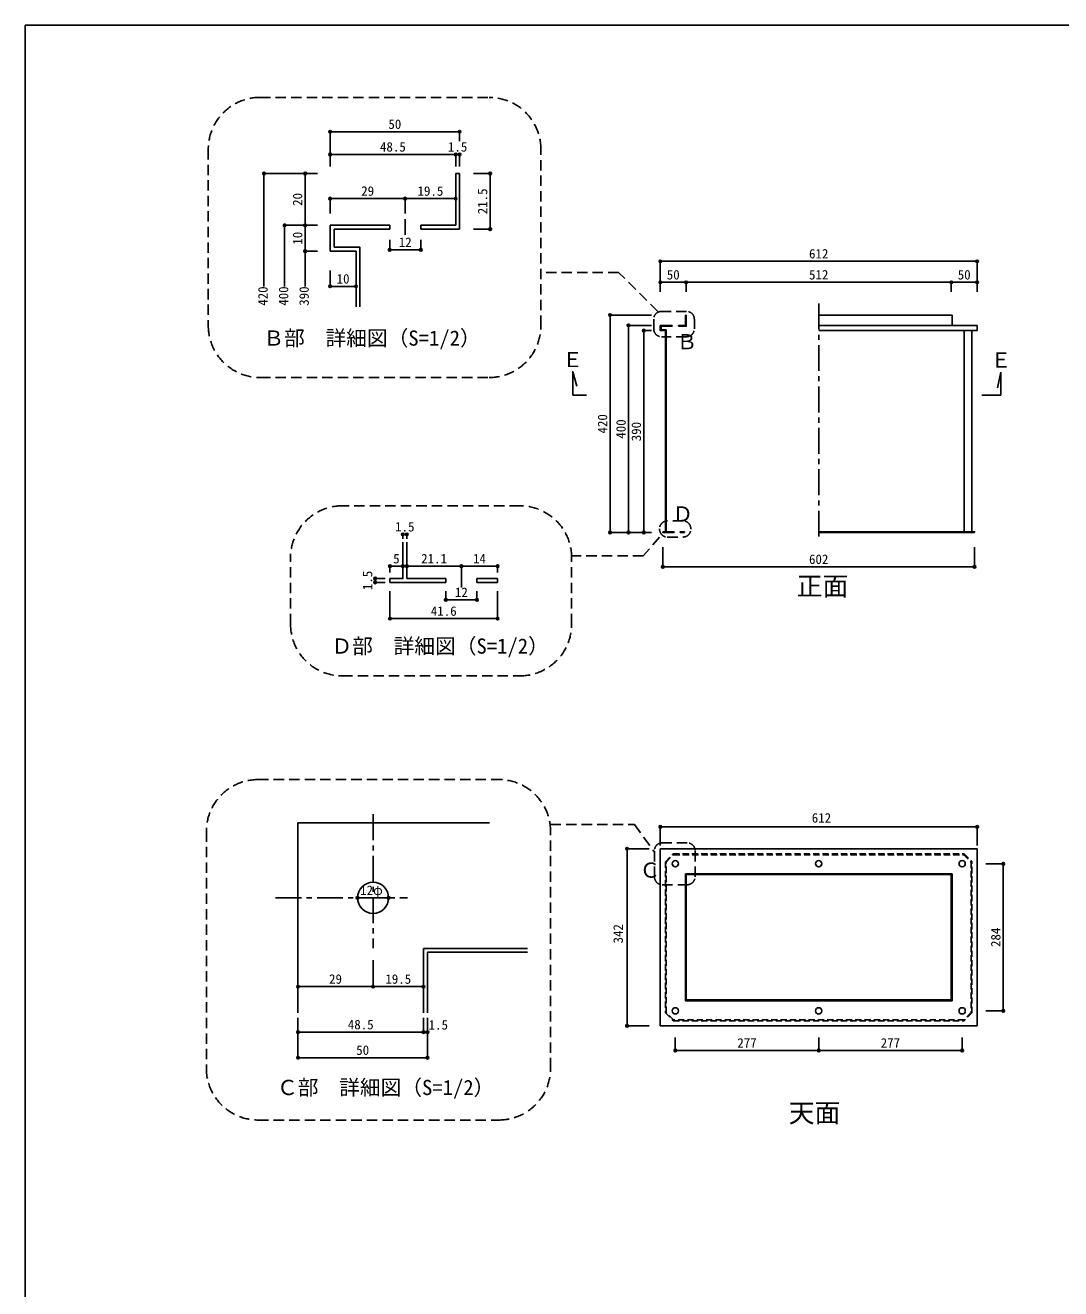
# Model space of a CAD drawing. Units: millimetres at full size, sheet at 1:10, with parts at other scales. Extents: x -10475 to 9199, y -10092 to 10143.
# Drawn here: x -10475 to -8475, y 2864 to 5304 of the extents above; entities that cross this region are included whole.
import ezdxf
from ezdxf.enums import TextEntityAlignment as Align

# ---------------------------------------------------------------- set-up
doc = ezdxf.new("R2010")
doc.units = ezdxf.units.MM
doc.header["$LTSCALE"] = 10
doc.header["$PDMODE"] = 32
doc.header["$PDSIZE"] = 5
for name, pattern in [('CHAIN1', [8, 5, -1, 1, -1]), ('DASHED1', [1.8, 1.2, -0.6]), ('DASHED2', [3, 2, -1])]:
    doc.linetypes.add(name, pattern=pattern)
for name, color, linetype in [('0-1_SUS', 7, 'Continuous'), ('0-9_SUS寸法', 3, 'Continuous'), ('0-F_図面枠', 7, 'Continuous'), ('3-8', 4, 'Continuous'), ('E-9_SUS寸法', 3, 'Continuous')]:
    doc.layers.add(name, color=color, linetype=linetype)
doc.styles.add('ＭＳ ゴシック', font='')
doc.styles.get('ＭＳ ゴシック').set_extended_font_data('MS Gothic')

msp = doc.modelspace()

# ---------------------------------------------------------------- linework, layer by layer
at = {"layer": '0-1_SUS'}
for p, q in [((-9200.04, 4744.54), (-9198.54, 4744.54)), ((-8942.54, 4744.54), (-8685.04, 4744.54)), ((-8685.04, 4744.54), (-8685.04, 4724.54)), ((-9248.54, 4724.54), (-9225.54, 4724.54)), ((-9247.04, 4723.04), (-9225.54, 4723.04)), ((-9238.54, 4714.54), (-9238.54, 4326.04)), ((-9237.04, 4716.04), (-9237.04, 4326.04)), ((-9225.54, 4724.54), (-9225.54, 4723.04)), ((-9213.54, 4723.04), (-9213.54, 4724.54)), ((-8942.54, 4724.54), (-8659.54, 4724.54)), ((-8942.54, 4714.54), (-8646.54, 4714.54)), ((-8671.54, 4724.54), (-8685.14, 4724.54)), ((-8661.54, 4714.54), (-8661.54, 4326.04)), ((-8636.54, 4724.54), (-8659.54, 4724.54)), ((-8636.54, 4714.54), (-8646.54, 4714.54)), ((-8646.54, 4714.54), (-8646.54, 4326.04)), ((-8636.54, 4724.54), (-8636.54, 4714.54)), ((-8590.76, 4634.39), (-8596.94, 4604.29)), ((-8590.76, 4589.63), (-8590.76, 4634.39)), ((-9417.77, 4589.63), (-9390.76, 4589.63)), ((-8627.81, 4589.63), (-8590.76, 4589.63)), ((-9243.54, 4326.04), (-9238.54, 4326.04)), ((-9237.04, 4326.04), (-9221.94, 4326.04)), ((-9221.94, 4324.54), (-9221.94, 4326.04)), ((-9209.94, 4324.54), (-9201.94, 4324.54)), ((-9201.94, 4324.54), (-9201.94, 4326.04)), ((-8942.54, 4324.54), (-8641.54, 4324.54)), ((-9248.54, 3372.01), (-9248.54, 3714.01)), ((-9248.54, 3714.01), (-9185.65, 3714.01)), ((-9186.3, 3665.51), (-9200.04, 3665.51)), ((-9198.54, 3664.01), (-9198.54, 3422.01)), ((-9186.3, 3664.01), (-9198.54, 3664.01)), ((-8685.04, 3665.51), (-9186.3, 3665.51)), ((-9182.07, 3372.01), (-9248.54, 3372.01)), ((-8636.54, 3372.01), (-9182.07, 3372.01))]:
    msp.add_line(p, q, dxfattribs=at)
for points in [[(-9213.54, 4724.54), (-9200.04, 4724.54), (-9200.04, 4744.54)], [(-9213.54, 4723.04), (-9198.54, 4723.04), (-9198.54, 4744.54)], [(-9248.54, 4724.54), (-9248.54, 4714.54), (-9238.54, 4714.54)], [(-9247.04, 4723.04), (-9247.04, 4716.04), (-9237.04, 4716.04)], [(-9417.77, 4589.63), (-9417.77, 4635.16), (-9410.05, 4607.38)], [(-9243.54, 4326.04), (-9243.54, 4324.54), (-9221.94, 4324.54)], [(-9209.94, 4324.54), (-9209.94, 4326.04), (-9201.94, 4326.04)], [(-8942.54, 4326.04), (-8641.54, 4326.04), (-8641.54, 4324.54)], [(-9185.65, 3714.01), (-8636.54, 3714.01), (-8636.54, 3372.01)], [(-9200.04, 3665.51), (-9200.04, 3420.51), (-9182.39, 3420.51), (-8685.04, 3420.51), (-8685.04, 3665.51)], [(-9198.54, 3422.01), (-9182.39, 3422.01), (-8686.54, 3422.01), (-8686.54, 3664.01), (-9186.3, 3664.01)]]:
    msp.add_lwpolyline(points, dxfattribs=at)
for centre in [(-9219.54, 3685.01), (-8942.54, 3685.01), (-8665.54, 3685.01), (-9219.54, 3401.01), (-8942.54, 3401.01), (-8665.54, 3401.01)]:
    msp.add_circle(centre, 6, dxfattribs=at)
at = {"layer": '0-9_SUS寸法'}
for p, q in [((-9248.54, 4848.27), (-9248.54, 4801.24)), ((-8636.54, 4848.27), (-8636.54, 4801.24)), ((-9248.54, 4807.76), (-9248.54, 4789.6)), ((-9198.54, 4807.76), (-9198.54, 4789.6)), ((-9198.54, 4807.76), (-9198.54, 4789.6)), ((-8686.54, 4807.76), (-8686.54, 4789.6)), ((-8686.54, 4807.76), (-8686.54, 4789.6)), ((-8636.54, 4807.76), (-8636.54, 4789.6)), ((-9345.54, 4744.54), (-9265.73, 4744.54)), ((-9309.87, 4724.54), (-9265.73, 4724.54)), ((-9280.31, 4714.54), (-9265.23, 4714.54)), ((-9280.31, 4714.54), (-9265.73, 4714.54)), ((-9345.54, 4324.54), (-9265.73, 4324.54)), ((-9309.87, 4324.54), (-9265.23, 4324.54)), ((-9280.31, 4324.54), (-9265.23, 4324.54)), ((-9243.54, 4258.37), (-9243.54, 4296.48)), ((-8641.54, 4258.37), (-8641.54, 4296.48)), ((-9248.54, 3756.28), (-9248.54, 3719.98)), ((-8636.54, 3756.28), (-8636.54, 3719.98)), ((-9312.75, 3714.01), (-9269.78, 3714.01)), ((-8586.05, 3685.01), (-8619.66, 3685.01)), ((-8586.05, 3401.01), (-8619.66, 3401.01)), ((-9312.75, 3372.01), (-9269.78, 3372.01)), ((-9219.54, 3324.44), (-9219.54, 3349.34)), ((-8942.54, 3324.44), (-8942.54, 3349.34)), ((-8665.54, 3324.44), (-8665.54, 3349.34))]:
    msp.add_line(p, q, dxfattribs=at)
at = {"layer": '0-9_SUS寸法', "color": 4}
for p, q in [((-9248.54, 4807.76), (-9198.54, 4807.76)), ((-9198.54, 4807.76), (-8686.54, 4807.76)), ((-8636.54, 4807.76), (-8686.54, 4807.76)), ((-9345.54, 4744.54), (-9345.54, 4324.54)), ((-9309.87, 4724.54), (-9309.87, 4324.54)), ((-9243.54, 4258.37), (-8641.54, 4258.37)), ((-9248.54, 3756.28), (-8636.54, 3756.28)), ((-9312.75, 3714.01), (-9312.75, 3372.01)), ((-8586.05, 3685.01), (-8586.05, 3401.01)), ((-9219.54, 3324.44), (-8942.54, 3324.44)), ((-8942.54, 3324.44), (-8665.54, 3324.44))]:
    msp.add_line(p, q, dxfattribs=at)
at = {"layer": '0-9_SUS寸法', "linetype": 'CHAIN1'}
msp.add_line((-8942.54, 4766.63), (-8942.54, 4313.31), dxfattribs=at)
at = {"layer": '0-9_SUS寸法', "color": 7, "linetype": 'DASHED1'}
for p, q in [((-9238.54, 3689.01), (-9223.54, 3704.01)), ((-9238.54, 3689.01), (-9238.54, 3397.01)), ((-9237.04, 3688.39), (-9222.92, 3702.51)), ((-9237.04, 3397.63), (-9237.04, 3688.39)), ((-9223.54, 3704.01), (-8661.54, 3704.01)), ((-9222.92, 3702.51), (-8662.17, 3702.51)), ((-8661.54, 3704.01), (-8646.54, 3689.01)), ((-8646.54, 3397.01), (-8646.54, 3689.01)), ((-9238.54, 3397.01), (-9223.54, 3382.01)), ((-9222.92, 3383.51), (-9237.04, 3397.63)), ((-8648.04, 3397.63), (-8662.17, 3383.51)), ((-8646.54, 3397.01), (-8661.54, 3382.01)), ((-9223.54, 3382.01), (-8661.54, 3382.01)), ((-8662.17, 3383.51), (-9222.92, 3383.51))]:
    msp.add_line(p, q, dxfattribs=at)
msp.add_lwpolyline([(-8662.17, 3702.51), (-8648.04, 3688.39), (-8648.04, 3397.63)], dxfattribs=at)
at = {"layer": '0-9_SUS寸法', "color": 6}
for p in [(-9248.54, 4848.27), (-8636.54, 4848.27), (-9248.54, 4807.76), (-9198.54, 4807.76), (-8686.54, 4807.76), (-8636.54, 4807.76), (-9345.54, 4744.54), (-9309.87, 4724.54), (-9280.31, 4714.54), (-9345.54, 4324.54), (-9309.87, 4324.54), (-9280.31, 4324.54), (-9243.54, 4258.37), (-8641.54, 4258.37), (-9248.54, 3756.28), (-8636.54, 3756.28), (-9312.75, 3714.01), (-8586.05, 3685.01), (-8586.05, 3401.01), (-9312.75, 3372.01), (-9219.54, 3324.44), (-8942.54, 3324.44), (-8665.54, 3324.44)]:
    msp.add_point(p, dxfattribs=at)
at = {"layer": '0-F_図面枠'}
for p, q in [((-10475.1, 5304.1), (-10475.1, 2544.1)), ((-6475.1, 5304.1), (-10475.1, 5304.1))]:
    msp.add_line(p, q, dxfattribs=at)
at = {"layer": '3-8'}
for p, q in [((-8636.54, 4848.27), (-9248.54, 4848.27)), ((-9280.31, 4714.54), (-9280.31, 4324.54))]:
    msp.add_line(p, q, dxfattribs=at)
at = {"layer": 'E-9_SUS寸法', "color": 2, "linetype": 'DASHED2'}
for p, q in [((-10021.57, 5164.87), (-9579.21, 5164.87)), ((-10121.57, 5064.87), (-10121.57, 4723.94)), ((-9479.21, 4723.94), (-9479.21, 5064.87)), ((-9329.3, 4827.01), (-9479.21, 4827.01)), ((-9253.62, 4751.32), (-9329.3, 4827.01)), ((-9261.28, 4717.76), (-9261.28, 4736.61)), ((-9197.79, 4751.61), (-9246.28, 4751.61)), ((-9182.79, 4736.61), (-9182.79, 4717.76)), ((-9197.79, 4702.76), (-9246.28, 4702.76)), ((-10021.57, 4623.94), (-9579.21, 4623.94)), ((-9519.78, 4376.13), (-9862.75, 4376.13)), ((-9204.63, 4347.01), (-9234.99, 4347.01)), ((-9249.99, 4330.91), (-9249.99, 4332.01)), ((-9189.63, 4330.91), (-9189.63, 4332.01)), ((-9249.98, 4315.91), (-9281.41, 4279.87)), ((-9234.99, 4315.91), (-9204.63, 4315.91)), ((-9962.75, 4147.73), (-9962.75, 4276.13)), ((-9281.41, 4279.87), (-9419.78, 4279.87)), ((-9419.78, 4147.73), (-9419.78, 4276.13)), ((-9862.75, 4047.73), (-9519.78, 4047.73)), ((-10025.33, 3847.53), (-9560.43, 3847.53)), ((-9460.43, 3760.65), (-9298.42, 3760.65)), ((-9298.42, 3760.65), (-9259.85, 3707.46)), ((-10125.33, 3747.53), (-10125.33, 3290.14)), ((-9460.43, 3290.14), (-9460.43, 3747.53)), ((-9259.85, 3659.52), (-9259.85, 3710.4)), ((-9196.42, 3725.4), (-9244.85, 3725.4)), ((-9181.42, 3659.52), (-9181.42, 3710.4)), ((-9244.85, 3644.52), (-9196.42, 3644.52)), ((-10025.33, 3190.14), (-9560.43, 3190.14))]:
    msp.add_line(p, q, dxfattribs=at)
at = {"layer": 'E-9_SUS寸法', "color": 4}
for p, q in [((-9886.22, 5098.49), (-9636.22, 5098.49)), ((-9886.22, 5054.68), (-9643.72, 5054.68)), ((-9643.72, 5054.68), (-9636.22, 5054.68)), ((-10013.99, 5017.87), (-10013.99, 4799.96)), ((-9934.52, 5017.87), (-9934.52, 4917.87)), ((-9577.2, 5017.87), (-9577.2, 4910.37)), ((-9886.22, 4969.38), (-9741.22, 4969.38)), ((-9741.22, 4969.38), (-9643.72, 4969.38)), ((-9974.15, 4917.87), (-9974.15, 4799.96)), ((-9934.52, 4917.87), (-9934.52, 4867.87)), ((-9934.52, 4867.87), (-9934.52, 4799.96)), ((-9771.22, 4870.56), (-9711.22, 4870.56)), ((-9886.22, 4799.96), (-9836.22, 4799.96)), ((-9745.71, 4321.13), (-9738.21, 4321.13)), ((-9745.71, 4259.52), (-9770.71, 4259.52)), ((-9632.71, 4259.52), (-9738.21, 4259.52)), ((-9562.71, 4259.52), (-9632.71, 4259.52)), ((-9799.33, 4235.82), (-9799.33, 4228.32)), ((-9662.71, 4194.55), (-9602.71, 4194.55)), ((-9770.71, 4158.36), (-9562.71, 4158.36)), ((-9833.34, 3619.19), (-9773.34, 3619.19)), ((-9948.34, 3447.8), (-9803.34, 3447.8)), ((-9705.84, 3447.8), (-9803.34, 3447.8)), ((-9948.34, 3359.79), (-9705.84, 3359.79)), ((-9705.84, 3359.79), (-9698.34, 3359.79)), ((-9948.34, 3310.48), (-9698.34, 3310.48))]:
    msp.add_line(p, q, dxfattribs=at)
at = {"layer": 'E-9_SUS寸法'}
for p, q in [((-9886.22, 5098.49), (-9886.22, 5054.68)), ((-9636.22, 5098.49), (-9636.22, 5080.41)), ((-9886.22, 5054.68), (-9886.22, 5031.46)), ((-9643.72, 5054.68), (-9643.72, 5031.46)), ((-9636.22, 5054.68), (-9636.22, 5031.46)), ((-10013.99, 5017.87), (-9910.45, 5017.87)), ((-9934.52, 5017.87), (-9910.45, 5017.87)), ((-9577.2, 5017.87), (-9609.6, 5017.87)), ((-9886.22, 4969.38), (-9886.22, 4940.38)), ((-9741.22, 4969.38), (-9741.22, 4940.38)), ((-9741.22, 4969.38), (-9741.22, 4940.38)), ((-9643.72, 4969.38), (-9643.72, 4940.38)), ((-9974.15, 4917.87), (-9910.45, 4917.87)), ((-9934.52, 4917.87), (-9910.45, 4917.87)), ((-9577.2, 4910.37), (-9609.6, 4910.37)), ((-9771.22, 4870.56), (-9771.22, 4889.62)), ((-9711.22, 4870.56), (-9711.22, 4889.62)), ((-9934.52, 4867.87), (-9910.45, 4867.87)), ((-9934.52, 4867.87), (-9910.45, 4867.87)), ((-9886.22, 4799.96), (-9886.22, 4830.51)), ((-9836.22, 4799.96), (-9836.22, 4830.51)), ((-9745.71, 4321.13), (-9745.71, 4312.22)), ((-9738.21, 4321.13), (-9738.21, 4312.22)), ((-9770.71, 4259.52), (-9770.71, 4247.64)), ((-9745.71, 4259.52), (-9745.71, 4247.64)), ((-9738.21, 4259.52), (-9738.21, 4247.64)), ((-9632.71, 4259.52), (-9632.71, 4247.64)), ((-9562.71, 4259.52), (-9562.71, 4247.64)), ((-9799.33, 4235.82), (-9779.74, 4235.82)), ((-9799.33, 4228.32), (-9779.74, 4228.32)), ((-9770.71, 4158.36), (-9770.71, 4211.25)), ((-9662.71, 4194.55), (-9662.71, 4211.25)), ((-9602.71, 4194.55), (-9602.71, 4211.25)), ((-9562.71, 4158.36), (-9562.71, 4211.25)), ((-9948.34, 3447.8), (-9948.34, 3498.55)), ((-9803.34, 3447.8), (-9803.34, 3498.55)), ((-9705.84, 3447.8), (-9705.84, 3498.55)), ((-9948.34, 3359.79), (-9948.34, 3387.34)), ((-9948.34, 3310.48), (-9948.34, 3387.34)), ((-9705.84, 3359.79), (-9705.84, 3387.34)), ((-9698.34, 3359.79), (-9698.34, 3387.34)), ((-9698.34, 3310.48), (-9698.34, 3387.34))]:
    msp.add_line(p, q, dxfattribs=at)
at = {"layer": 'E-9_SUS寸法', "color": 7}
for p, q in [((-9636.22, 5017.87), (-9636.22, 4910.37)), ((-9886.22, 4867.87), (-9886.22, 4917.87)), ((-9886.22, 4917.87), (-9771.22, 4917.87)), ((-9878.72, 4875.37), (-9878.72, 4910.37)), ((-9878.72, 4910.37), (-9771.22, 4910.37)), ((-9771.22, 4910.37), (-9771.22, 4917.87)), ((-9711.22, 4917.87), (-9643.72, 4917.87)), ((-9711.22, 4910.37), (-9711.22, 4917.87)), ((-9711.22, 4910.37), (-9636.22, 4910.37)), ((-9886.22, 4867.87), (-9836.22, 4867.87)), ((-9836.22, 4867.87), (-9836.22, 4760.37)), ((-9738.21, 4305.92), (-9738.21, 4235.82)), ((-9770.71, 4228.32), (-9662.71, 4228.32)), ((-9662.71, 4235.82), (-9738.21, 4235.82)), ((-9662.71, 4228.32), (-9662.71, 4235.82)), ((-9602.71, 4228.32), (-9602.71, 4235.82)), ((-9562.71, 4235.82), (-9602.71, 4235.82)), ((-9602.71, 4228.32), (-9562.71, 4228.32)), ((-9562.71, 4228.32), (-9562.71, 4235.82)), ((-9948.34, 3764.19), (-9948.34, 3397.1)), ((-9948.34, 3764.19), (-9578.73, 3764.19)), ((-9705.84, 3521.69), (-9504.8, 3521.69)), ((-9705.84, 3521.69), (-9705.84, 3397.1)), ((-9698.34, 3514.19), (-9504.8, 3514.19)), ((-9698.34, 3514.19), (-9698.34, 3397.1))]:
    msp.add_line(p, q, dxfattribs=at)
at = {"layer": 'E-9_SUS寸法', "linetype": 'CHAIN1'}
for p, q in [((-9741.22, 4899.31), (-9741.22, 4930)), ((-9632.71, 4218.33), (-9632.71, 4249.99)), ((-9803.34, 3780.52), (-9803.34, 3522.14)), ((-9991.6, 3619.19), (-9736.65, 3619.19))]:
    msp.add_line(p, q, dxfattribs=at)
at = {"layer": 'E-9_SUS寸法', "color": 7}
for points in [[(-9643.72, 4917.87), (-9643.72, 5017.87), (-9636.22, 5017.87)], [(-9878.72, 4875.37), (-9828.72, 4875.37), (-9828.72, 4760.37)], [(-9745.71, 4305.92), (-9745.71, 4235.82), (-9770.71, 4235.82), (-9770.71, 4228.32)]]:
    msp.add_lwpolyline(points, dxfattribs=at)
msp.add_circle((-9803.34, 3619.19), 30, dxfattribs=at)
at = {"layer": 'E-9_SUS寸法', "color": 2, "linetype": 'DASHED2'}
for centre, radius, start, end in [((-10021.57, 5064.87), 100, 90, 180), ((-9579.21, 5064.87), 100, 0, 90), ((-9246.28, 4736.61), 15, 90, 180), ((-9197.79, 4736.61), 15, 0, 90), ((-10021.57, 4723.94), 100, 180, 270), ((-9579.21, 4723.94), 100, 270, 0), ((-9246.28, 4717.76), 15, 180, 270), ((-9197.79, 4717.76), 15, 270, 0), ((-9862.75, 4276.13), 100, 90, 180), ((-9519.78, 4276.13), 100, 0, 90), ((-9234.99, 4332.01), 15, 90, 180), ((-9204.63, 4332.01), 15, 0, 90), ((-9234.99, 4330.91), 15, 180, 270), ((-9204.63, 4330.91), 15, 270, 0), ((-9862.75, 4147.73), 100, 180, 270), ((-9519.78, 4147.73), 100, 270, 0), ((-10025.33, 3747.53), 100, 90, 180), ((-9560.43, 3747.53), 100, 0, 90), ((-9244.85, 3710.4), 15, 90, 180), ((-9196.42, 3710.4), 15, 0, 90), ((-9244.85, 3659.52), 15, 180, 270), ((-9196.42, 3659.52), 15, 270, 0), ((-10025.33, 3290.14), 100, 180, 270), ((-9560.43, 3290.14), 100, 270, 0)]:
    msp.add_arc(centre, radius, start, end, dxfattribs=at)
at = {"layer": 'E-9_SUS寸法', "color": 6}
for p in [(-9886.22, 5098.49), (-9636.22, 5098.49), (-9886.22, 5054.68), (-9643.72, 5054.68), (-9636.22, 5054.68), (-10013.99, 5017.87), (-9934.52, 5017.87), (-9577.2, 5017.87), (-9886.22, 4969.38), (-9741.22, 4969.38), (-9643.72, 4969.38), (-9974.15, 4917.87), (-9934.52, 4917.87), (-9577.2, 4910.37), (-9934.52, 4867.87), (-9771.22, 4870.56), (-9711.22, 4870.56), (-9886.22, 4799.96), (-9836.22, 4799.96), (-9745.71, 4321.13), (-9738.21, 4321.13), (-9770.71, 4259.52), (-9745.71, 4259.52), (-9738.21, 4259.52), (-9632.71, 4259.52), (-9562.71, 4259.52), (-9799.33, 4235.82), (-9799.33, 4228.32), (-9662.71, 4194.55), (-9602.71, 4194.55), (-9770.71, 4158.36), (-9562.71, 4158.36), (-9833.34, 3619.19), (-9773.34, 3619.19), (-9948.34, 3447.8), (-9803.34, 3447.8), (-9705.84, 3447.8), (-9948.34, 3359.79), (-9705.84, 3359.79), (-9698.34, 3359.79), (-9948.34, 3310.48), (-9698.34, 3310.48)]:
    msp.add_point(p, dxfattribs=at)

# ---------------------------------------------------------------- texts
at = {"layer": '0-1_SUS', "color": 2, "style": 'ＭＳ ゴシック'}
for p in [(-9437.77, 4635.16), (-8610.76, 4634.39), (-8610.76, 4634.39)]:
    msp.add_text('Ｅ', height=29.33, dxfattribs=at).set_placement(p, align=Align.BOTTOM_LEFT)
at = {"layer": '0-1_SUS', "color": 6, "style": 'ＭＳ ゴシック'}
for s, p in [('正面', (-8985.28, 4191.89)), ('天面', (-9000.54, 3174.74))]:
    msp.add_text(s, height=36.66, dxfattribs=at).set_placement(p, align=Align.BOTTOM_LEFT)
at = {"layer": '0-9_SUS寸法', "style": 'ＭＳ ゴシック'}
for s, p in [('612', (-8961.29, 4848.27)), ('50', (-9236.04, 4807.76)), ('512', (-8961.29, 4807.76)), ('50', (-8674.04, 4807.76)), ('602', (-8961.29, 4258.37)), ('612', (-8955.97, 3759.01)), ('277', (-9099.79, 3324.44)), ('277', (-8822.79, 3324.44))]:
    msp.add_text(s, height=18.33, dxfattribs=at).set_placement(p, align=Align.BOTTOM_LEFT)
for s, p in [('420', (-9345.54, 4515.79)), ('400', (-9309.87, 4505.79)), ('390', (-9280.31, 4500.79)), ('342', (-9315.39, 3531.14)), ('284', (-8586.05, 3524.26))]:
    msp.add_text(s, height=18.33, rotation=90, dxfattribs=at).set_placement(p, align=Align.BOTTOM_LEFT)
at = {"layer": 'E-9_SUS寸法', "style": 'ＭＳ ゴシック'}
for s, p in [('50', (-9773.72, 5098.49)), ('48.5', (-9789.97, 5054.68)), ('1.5', (-9658.72, 5054.68)), ('29', (-9826.22, 4969.38)), ('19.5', (-9717.47, 4969.38)), ('12', (-9753.72, 4870.56)), ('10', (-9873.72, 4799.96)), ('1.5', (-9760.71, 4321.13)), ('5', (-9764.46, 4259.52)), ('21.1', (-9710.46, 4259.52)), ('14', (-9610.21, 4259.52)), ('12', (-9645.21, 4194.55)), ('41.6', (-9691.71, 4158.36)), ('12φ', (-9828.34, 3619.19)), ('29', (-9888.34, 3447.8)), ('19.5', (-9779.59, 3447.8)), ('48.5', (-9852.09, 3359.79)), ('1.5', (-9696, 3359.34)), ('50', (-9835.84, 3310.48))]:
    msp.add_text(s, height=18.33, dxfattribs=at).set_placement(p, align=Align.BOTTOM_LEFT)
for s, p in [('20', (-9934.52, 4955.37)), ('21.5', (-9577.2, 4939.12)), ('10', (-9934.52, 4880.37)), ('420', (-10001.49, 4762.46)), ('400', (-9961.65, 4762.46)), ('390', (-9922.02, 4762.46)), ('1.5', (-9799.33, 4213.32))]:
    msp.add_text(s, height=18.33, rotation=90, dxfattribs=at).set_placement(p, align=Align.BOTTOM_LEFT)
at = {"layer": 'E-9_SUS寸法', "color": 2, "style": 'ＭＳ ゴシック'}
for s, p in [('Ｂ部\u3000詳細図（S=1/2）', (-10015.25, 4676.64)), ('Ｂ', (-9217.12, 4669.57)), ('Ｄ', (-9225.25, 4337.02)), ('Ｄ部\u3000詳細図（S=1/2）', (-9883.67, 4081.92)), ('Ｃ', (-9288.65, 3649.3)), ('Ｃ部\u3000詳細図（S=1/2）', (-9988.81, 3229.58))]:
    msp.add_text(s, height=29.33, dxfattribs=at).set_placement(p, align=Align.BOTTOM_LEFT)

doc.saveas('drawing.dxf')
